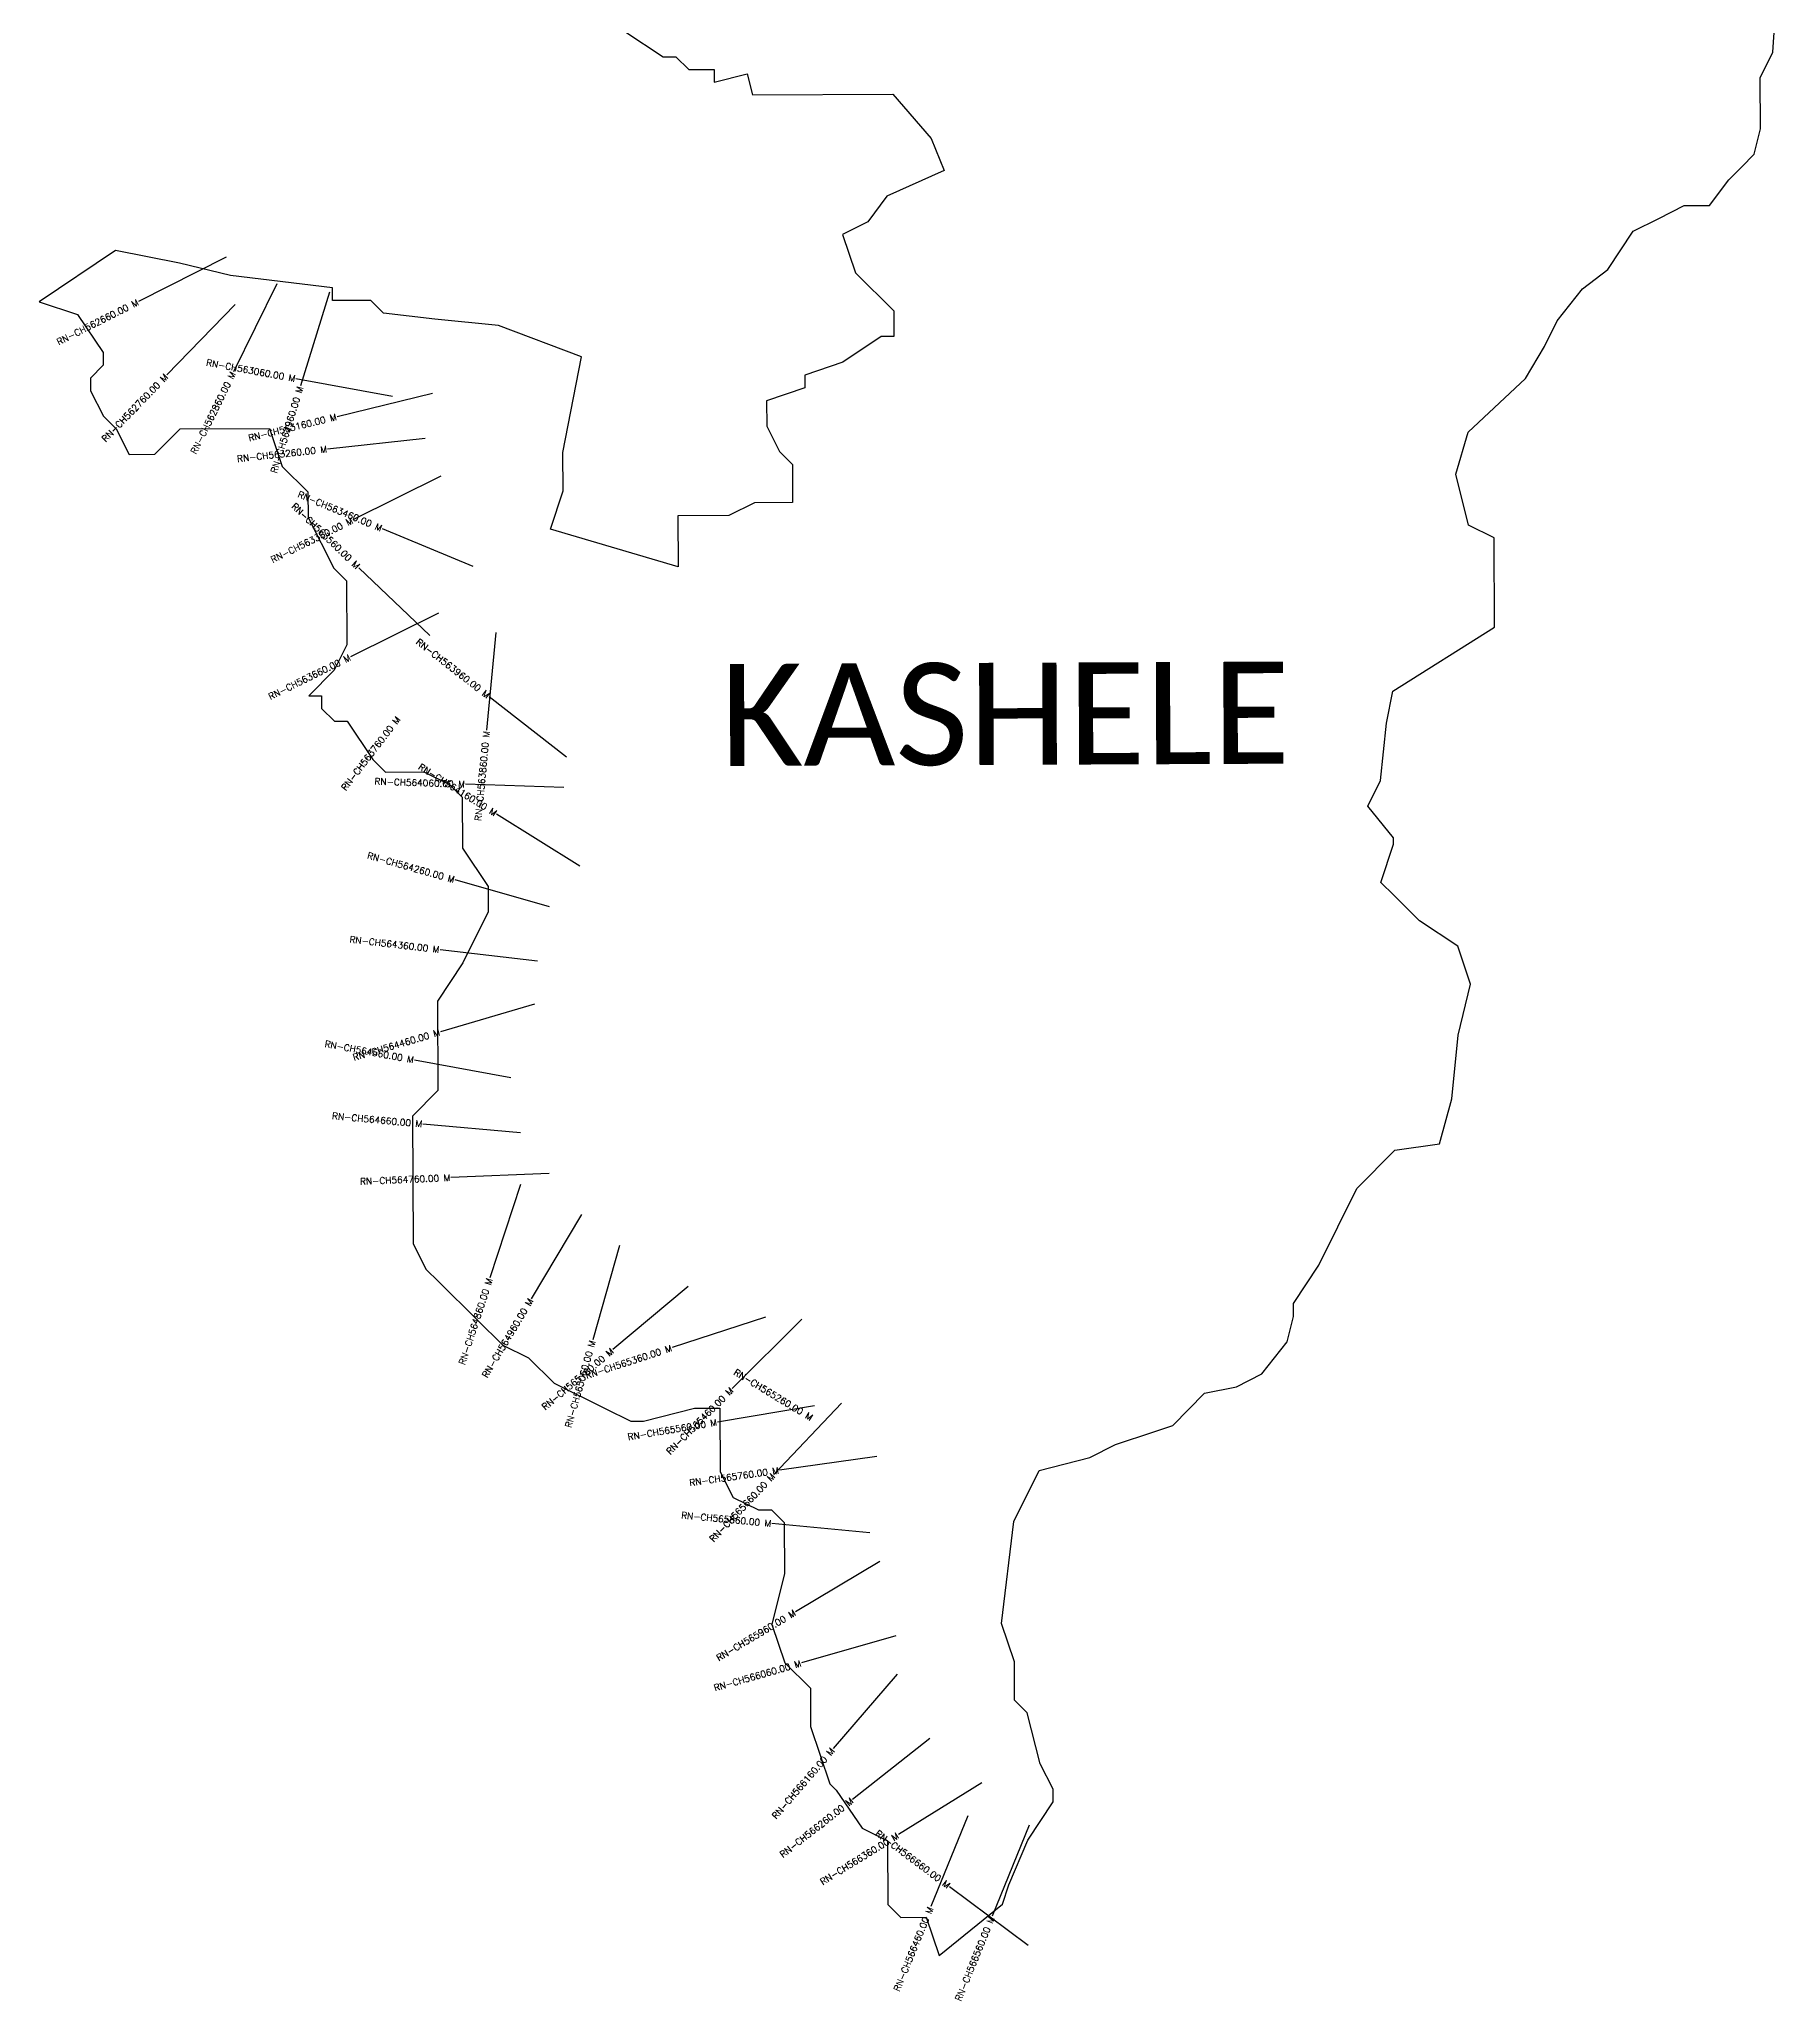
# Model space of a CAD drawing. Header units: metres. Extents: x 319334 to 322307, y 1847635 to 1853628.
# Drawn here: x 319334 to 321991, y 1847635 to 1850631 of the extents above; entities that cross this region are included whole.
import ezdxf
from ezdxf.enums import TextEntityAlignment as Align

# ---------------------------------------------------------------- set-up
doc = ezdxf.new("R2010")
doc.units = ezdxf.units.M
for name, color, linetype in [('CS', 134, 'Continuous'), ('CSMark', 6, 'Continuous'), ('VILLAGE BOUNDRY', 10, 'Continuous'), ('VILLAGE NAME', 250, 'Continuous')]:
    doc.layers.add(name, color=color, linetype=linetype)
doc.styles.get("Standard").update_dxf_attribs({"font": 'simplex.shx'})

msp = doc.modelspace()

# ---------------------------------------------------------------- linework, layer by layer
at = {"layer": 'CS'}
for p, q in [((319620, 1850298.4), (319486.1, 1850230.8)), ((319697.4, 1850257.8), (319631, 1850123.3)), ((319777.8, 1850245), (319733.5, 1850101.6)), ((319633.7, 1850226.1), (319529.2, 1850118.4)), ((319873.9, 1850085.4), (319726.4, 1850112.6)), ((319934.9, 1850090.2), (319789.2, 1850054.7)), ((319923.9, 1850021.6), (319774.8, 1850005.3)), ((319947.7, 1849963.8), (319813.4, 1849897.1)), ((319996.9, 1849825.8), (319858.4, 1849883.4)), ((319930.7, 1849720.2), (319822.4, 1849824)), ((319944.3, 1849754.5), (319809.8, 1849687.9)), ((320031.8, 1849724.9), (320017.6, 1849575.6)), ((320139.7, 1849534.5), (320021.4, 1849626.9)), ((320135.4, 1849488.2), (319985.4, 1849493.1)), ((320159.9, 1849367.8), (320032.8, 1849447.4)), ((320113.8, 1849306), (319969.5, 1849346.9)), ((320095.4, 1849222.8), (319946.5, 1849240.2)), ((320090.9, 1849157.4), (319947.1, 1849114.8)), ((320054.8, 1849044.6), (319907.3, 1849071.8)), ((320069.6, 1848960.4), (319920.2, 1848974)), ((320113.1, 1848898.4), (319963.2, 1848892.1)), ((320069.2, 1848881.5), (320022.7, 1848738.9)), ((320162.6, 1848836), (320085.7, 1848707.2)), ((320220.7, 1848788.6), (320179.8, 1848644.3)), ((320325.3, 1848726), (320210.5, 1848629.5)), ((320443.7, 1848678.9), (320301.1, 1848632.4)), ((320498.8, 1848676), (320392.8, 1848569.9)), ((320518.3, 1848543.4), (320370.3, 1848518.7)), ((320559.5, 1848547.7), (320456.2, 1848438.8)), ((320613.5, 1848465.9), (320465, 1848445.1)), ((320602.7, 1848349.6), (320453.3, 1848363.6)), ((320618.1, 1848305.6), (320489.3, 1848228.7)), ((320642.8, 1848192), (320498.6, 1848150.6)), ((320644.7, 1848133.5), (320546.8, 1848019.8)), ((320694.5, 1848035), (320576.6, 1847942.3)), ((320774.1, 1847967.4), (320646.6, 1847888.4)), ((320752.8, 1847917.3), (320696, 1847778.4)), ((320846.1, 1847902.7), (320789.7, 1847763.7)), ((320844.5, 1847718.9), (320724.5, 1847808.8))]:
    msp.add_line(p, q, dxfattribs=at)
at = {"layer": 'VILLAGE BOUNDRY'}
msp.add_lwpolyline([(320228.7, 1850643.1), (320287.3, 1850604.3), (320306.7, 1850604.4), (320326.3, 1850585), (320365.3, 1850585.2), (320365.4, 1850565.7), (320415.3, 1850578.4), (320423.9, 1850546.5), (320638.1, 1850547.4), (320696.8, 1850479.5), (320716.5, 1850430.9), (320629, 1850391.5), (320600, 1850352.4), (320561.1, 1850332.8), (320580.9, 1850274.5), (320639.5, 1850216.3), (320639.7, 1850177.3), (320620.2, 1850177.2), (320561.9, 1850138), (320503.6, 1850118.3), (320503.7, 1850098.8), (320445.3, 1850079.1), (320445.5, 1850040.1), (320465.1, 1850001.3), (320484.7, 1849981.9), (320485, 1849923.4), (320426.5, 1849923.2), (320387.6, 1849903.6), (320309.7, 1849903.2), (320310, 1849825.3), (320115, 1849882.9), (320134.3, 1849941.4), (320134, 1849999.9), (320162.6, 1850146.1), (320035.8, 1850194.2), (319938.4, 1850203.5), (319860.4, 1850213), (319840.9, 1850232.3), (319782.4, 1850232.1), (319782.4, 1850251.6), (319626.4, 1850270.4), (319548.4, 1850289.5), (319450.9, 1850308.6), (319334.4, 1850230.2), (319392.9, 1850211), (319432.2, 1850152.7), (319432.2, 1850133.2), (319412.9, 1850113.7), (319412.9, 1850094.2), (319432.6, 1850055.3), (319452.1, 1850035.9), (319471.8, 1849997.1), (319510.7, 1849997.2), (319549.5, 1850036.3), (319685.9, 1850036.9), (319705.6, 1849978.5), (319744.7, 1849939.7), (319744.9, 1849900.8), (319784.2, 1849823.1), (319803.7, 1849803.7), (319804.1, 1849706.3), (319784.8, 1849667.2), (319746, 1849628.1), (319765.5, 1849628.2), (319765.6, 1849608.7), (319785.2, 1849589.3), (319804.6, 1849589.4), (319843.8, 1849531.1), (319863.4, 1849511.7), (319921.8, 1849512), (319960.9, 1849492.7), (319980.4, 1849473.3), (319980.7, 1849395.4), (320020, 1849337.1), (320020.1, 1849298.1), (319981.5, 1849220.1), (319942.8, 1849161.5), (319943.3, 1849025.1), (319904.6, 1848986), (319905.4, 1848791.3), (319925, 1848752.4), (319944.6, 1848733), (320003.3, 1848674.8), (320042.4, 1848636), (320081.5, 1848616.7), (320120.6, 1848577.9), (320198.6, 1848539.3), (320237.7, 1848520), (320257.1, 1848520.1), (320335, 1848539.8), (320374, 1848540), (320374.4, 1848442.6), (320394, 1848403.7), (320433, 1848384.4), (320452.5, 1848384.5), (320472.1, 1848365.1), (320472.4, 1848287.2), (320453.3, 1848209.2), (320473, 1848150.9), (320512.1, 1848112.1), (320512.4, 1848053.7), (320541.9, 1847966.1), (320551.7, 1847956.4), (320591, 1847898.2), (320630, 1847878.9), (320630.4, 1847781.5), (320650, 1847762), (320688.9, 1847762.2), (320708.6, 1847703.9), (320805.7, 1847782.2), (320815.3, 1847811.5), (320844.2, 1847879.8), (320882.9, 1847938.4), (320882.9, 1847957.8), (320863.2, 1847996.7), (320843.4, 1848074.5), (320823.8, 1848094), (320823.6, 1848152.4), (320803.9, 1848210.7), (320822.7, 1848366.6), (320861.3, 1848444.7), (320939.1, 1848464.5), (320978, 1848484.2), (321036.4, 1848503.9), (321065.5, 1848513.7), (321114, 1848562.6), (321162.7, 1848572.6), (321201.5, 1848592.2), (321240.3, 1848641.1), (321249.9, 1848680.1), (321249.8, 1848699.6), (321288.5, 1848758.2), (321346.4, 1848875.3), (321404.6, 1848933.9), (321472.7, 1848944), (321491.9, 1849012.3), (321501.3, 1849109.7), (321520.4, 1849187.7), (321500.7, 1849246), (321442.1, 1849284.7), (321403, 1849323.5), (321383.4, 1849342.9), (321402.6, 1849401.4), (321402.6, 1849411.2), (321363.4, 1849459.7), (321382.8, 1849498.7), (321392.1, 1849586.4), (321401.6, 1849635.2), (321557, 1849733.2), (321556.5, 1849869.6), (321517.4, 1849888.8), (321497.6, 1849966.7), (321516.8, 1850031.3), (321604.1, 1850113.2), (321633.1, 1850162.1), (321652.5, 1850201.1), (321691.2, 1850249.9), (321730, 1850279.4), (321768.7, 1850337.9), (321807.6, 1850357.6), (321846.5, 1850377.2), (321885.4, 1850377.4), (321914.5, 1850416.5), (321933.9, 1850436), (321953.3, 1850455.6), (321962.9, 1850494.6), (321962.5, 1850572.5), (321981.8, 1850611.5), (321991, 1850747.9)], dxfattribs=at)

# ---------------------------------------------------------------- texts
at = {"layer": 'CSMark'}
for s, rotation, p in [('RN-CH562660.00 M', 26.8028, (319485.2, 1850230.3)), ('RN-CH562760.00 M', 45.8704, (319528.5, 1850117.7)), ('RN-CH562860.00 M', 63.7229, (319630.6, 1850122.4)), ('RN-CH563060.00 M', 349.5761, (319725.4, 1850112.8)), ('RN-CH562960.00 M', 72.8371, (319733.2, 1850100.7)), ('RN-CH563160.00 M', 13.6801, (319788.2, 1850054.5)), ('RN-CH563260.00 M', 6.2222, (319773.8, 1850005.2)), ('RN-CH563460.00 M', 337.4104, (319857.5, 1849883.8)), ('RN-CH563560.00 M', 316.1711, (319821.7, 1849824.7)), ('RN-CH563360.00 M', 26.3848, (319812.5, 1849896.7)), ('RN-CH563960.00 M', 322.0113, (320020.7, 1849627.5)), ('RN-CH563660.00 M', 26.3548, (319808.9, 1849687.5)), ('RN-CH563760.00 M', 52.4391, (319882.9, 1849594.9)), ('RN-CH563860.00 M', 84.5555, (320017.5, 1849574.6)), ('RN-CH564160.00 M', 327.9349, (320031.9, 1849448)), ('RN-CH564060.00 M', 358.1207, (319984.4, 1849493.1)), ('RN-CH564260.00 M', 344.191, (319968.5, 1849347.2)), ('RN-CH564360.00 M', 353.341, (319945.5, 1849240.4)), ('RN-CH564560.00 M', 349.5732, (319906.3, 1849071.9)), ('RN-CH564460.00 M', 16.4789, (319946.1, 1849114.5)), ('RN-CH564660.00 M', 354.7984, (319919.2, 1848974.1)), ('RN-CH564760.00 M', 2.4213, (319962.2, 1848892.1)), ('RN-CH564860.00 M', 71.9471, (320022.4, 1848738)), ('RN-CH564960.00 M', 59.1548, (320085.2, 1848706.4)), ('RN-CH565160.00 M', 40.0591, (320209.7, 1848628.8)), ('RN-CH565060.00 M', 74.1986, (320179.6, 1848643.3)), ('RN-CH565360.00 M', 18.0777, (320300.2, 1848632.1)), ('RN-CH565460.00 M', 45.0112, (320392.1, 1848569.2)), ('RN-CH565560.00 M', 9.4716, (320369.3, 1848518.5)), ('RN-CH565760.00 M', 7.9603, (320464, 1848444.9)), ('RN-CH565660.00 M', 46.5214, (320455.6, 1848438.1)), ('RN-CH565860.00 M', 354.6475, (320452.3, 1848363.7)), ('RN-CH565960.00 M', 30.828, (320488.4, 1848228.2)), ('RN-CH566060.00 M', 16.0309, (320497.7, 1848150.3)), ('RN-CH566160.00 M', 49.2716, (320546.2, 1848019)), ('RN-CH566260.00 M', 38.1594, (320575.8, 1847941.7)), ('RN-CH566360.00 M', 31.7619, (320645.7, 1847887.9)), ('RN-CH566660.00 M', 323.1773, (320723.7, 1847809.4)), ('RN-CH566460.00 M', 67.7445, (320695.7, 1847777.5)), ('RN-CH566560.00 M', 67.9308, (320789.3, 1847762.7))]:
    msp.add_text(s, height=10, rotation=rotation, dxfattribs=at).set_placement(p, align=Align.MIDDLE_RIGHT)
msp.add_text('RN-CH565260.00 M', height=10, rotation=328.7444, dxfattribs=at).set_placement((320396.5, 1848596.1), align=Align.MIDDLE_LEFT)
at = {"layer": 'VILLAGE NAME', "insert": (320374.4, 1849676.9), "char_height": 155.989, "attachment_point": 1, "rotation": 0.2435}
msp.add_mtext_dynamic_manual_height_columns('{\\fCalibri|b0|i0|c0|p34;KASHELE}', width=1337.277, gutter_width=779.9, heights=[0], dxfattribs=at)

doc.saveas('drawing.dxf')
